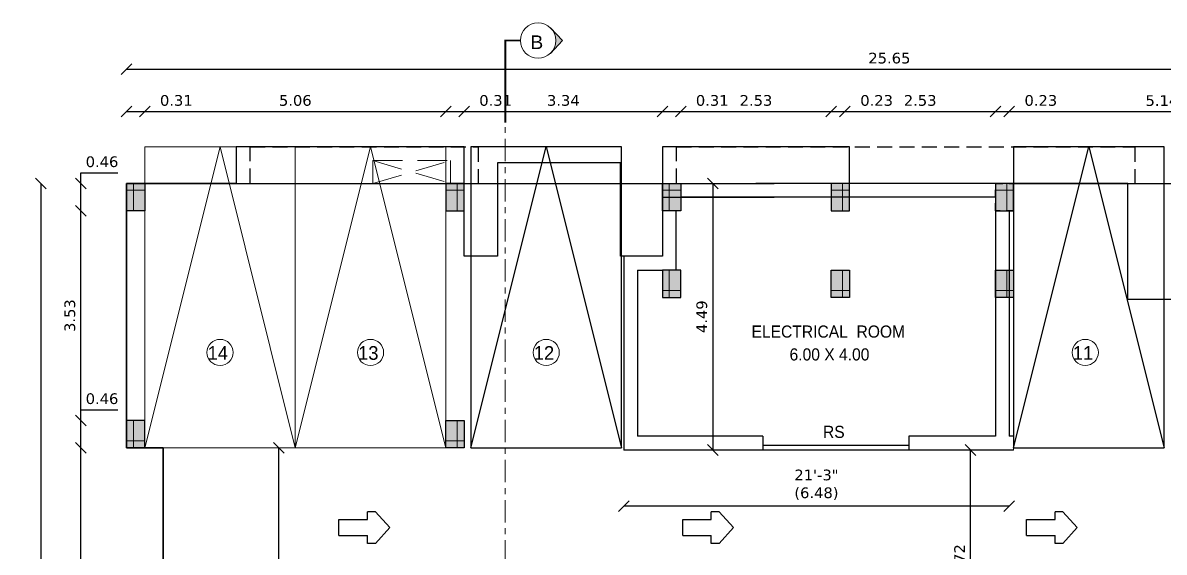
# Model space of a CAD drawing. Header units: metres. Extents: x 617 to 1370, y 693 to 852.
# Drawn here: x 978.89 to 998.08, y 834.22 to 843.13 of the extents above; entities that cross this region are included whole.
import ezdxf

# ---------------------------------------------------------------- set-up
doc = ezdxf.new("R2010")
doc.units = ezdxf.units.M
doc.header["$MEASUREMENT"] = 0
doc.header["$PDMODE"] = 2
doc.header["$PDSIZE"] = 50
for name, pattern in [('CENTER', [2, 1.25, -0.25, 0.25, -0.25]), ('HIDDEN', [0.375, 0.25, -0.125]), ('HIDDEN2', [0.1875, 0.125, -0.0625])]:
    doc.linetypes.add(name, pattern=pattern)
doc.layers.get('0').update_dxf_attribs({"lineweight": 0})
doc.layers.get('Defpoints').update_dxf_attribs({"lineweight": 0})
for name, color, linetype in [('ABOVE', 250, 'HIDDEN'), ('ARROWS', 7, 'HIDDEN'), ('col hat', 254, 'Continuous'), ('COLUMN', 2, 'Continuous'), ('Driveway', 8, 'Continuous'), ('ROOM TEXT SCH', 7, 'Continuous'), ('STEPS', 250, 'Continuous'), ('stilt column', 7, 'HIDDEN2'), ('WAL', 1, 'Continuous')]:
    doc.layers.add(name, color=color, linetype=linetype)
for name, color, linetype, lineweight in [('ED', 30, 'Continuous', 0), ('SECLINE', 2, 'CENTER', 0), ('TEXT1', 7, 'Continuous', 0), ('TITLE', 222, 'Continuous', 0), ('wall', 7, 'Continuous', 0)]:
    doc.layers.add(name, color=color, linetype=linetype, lineweight=lineweight)
doc.styles.add('GRIDTEXT', font='arial.ttf', dxfattribs={"height": 6})
doc.styles.add('J', font='swissel.ttf', dxfattribs={"height": 3.75})
doc.styles.get("Standard").update_dxf_attribs({"font": 'verdana.ttf', "height": 0.18})
doc.styles.add('USA TEXT', font='GOTHIC.TTF', dxfattribs={"width": 0.8})
doc.dimstyles.new('ED', dxfattribs={"dimscale": 0, "dimtxt": 0.18, "dimasz": 0.18, "dimexe": 0, "dimexo": 0, "dimgap": 0.09, "dimtad": 1, "dimtoh": 1, "dimzin": 3, "dimdsep": 46, "dimtxsty": 'Standard', "dimblk": 'OBLIQUE', "dimcen": 0.09, "dimse1": 1, "dimse2": 1, "dimclrd": 251, "dimclrt": 30, "dimadec": 0, "dimazin": 0, "dimtfac": 1, "dimtmove": 0, "dimatfit": 3, "dimldrblk": 'ARCHTICK', "dimfxl": 1, "dimtolj": 1, "dimtzin": 0, "dimarcsym": 0})

# ---------------------------------------------------------------- blocks, each defined once
blk = doc.blocks.new('st.col')
at = {"layer": 'col hat'}
blk.add_hatch(color=256, dxfattribs=at).paths.add_polyline_path([(-4.5, 4.5), (7.5, 4.5), (7.5, -13.5), (-4.5, -13.5)])
at = {"layer": 'COLUMN', "linetype": 'ByBlock'}
blk.add_lwpolyline([(-4.5, 4.5), (7.5, 4.5), (7.5, -13.5), (-4.5, -13.5)], close=True, dxfattribs=at)
at = {"layer": 'Defpoints', "color": 1}
for p, q in [((7.5, 0), (-4.5, 0)), ((0, 4.5), (0, -13.5))]:
    blk.add_line(p, q, dxfattribs=at)
blk = doc.blocks.new('A$C0128692B')
blk.add_lwpolyline([(0, 198), (99, 198), (99, 0), (0, 0)], close=True)
blk.add_lwpolyline([(0, 198), (49.5, 0), (99, 198)])
blk = doc.blocks.new('*U9')
at = {"layer": 'ARROWS', "color": 205, "linetype": 'Continuous'}
for p, q in [((-737.5, 375), (-925, 375)), ((-925, 187.5), (-925, 375)), ((-737.5, 375), (-400, 0)), ((-1600, 187.5), (-925, 187.5)), ((-1600, -187.5), (-1600, 187.5)), ((-400, 0), (-737.5, -375)), ((-1600, -187.5), (-925, -187.5)), ((-925, -375), (-925, -187.5)), ((-737.5, -375), (-925, -375))]:
    blk.add_line(p, q, dxfattribs=at)
blk = doc.blocks.new('_Oblique')
at = {"color": 0, "linetype": 'ByBlock', "lineweight": -2}
blk.add_line((-0.5, -0.5), (0.5, 0.5), dxfattribs=at)
blk = doc.blocks.new('*D184')
at = {"layer": 'Defpoints', "color": 0}
for p in [(980.943, 841.635), (980.637, 840.425), (980.943, 840.425)]:
    blk.add_point(p, dxfattribs=at)
at = {"layer": 'ED', "color": 251, "lineweight": -2}
for p, q in [((980.637, 841.635), (980.943, 841.635)), ((980.943, 841.635), (981.823, 841.635))]:
    blk.add_line(p, q, dxfattribs=at)
at = {"layer": 'ED', "color": 251, "lineweight": -2, "xscale": 0.18, "yscale": 0.18, "zscale": 0.18, "rotation": 180}
blk.add_blockref('_Oblique', (980.637, 841.635), dxfattribs=at)
at = {"layer": 'ED', "color": 251, "lineweight": -2, "xscale": 0.18, "yscale": 0.18, "zscale": 0.18}
blk.add_blockref('_Oblique', (980.943, 841.635), dxfattribs=at)
at = {"layer": 'ED', "color": 30, "insert": (981.473, 841.819), "char_height": 0.18, "attachment_point": 5}
blk.add_mtext('\\A1;0.31', dxfattribs=at)
blk = doc.blocks.new('_ArchTick')
at = {"color": 0, "const_width": 0.15}
blk.add_lwpolyline([(-0.5, -0.5), (0.5, 0.5)], dxfattribs=at)
blk = doc.blocks.new('*D185')
at = {"layer": 'Defpoints', "color": 0}
for p in [(986.003, 841.635), (980.943, 840.425), (986.003, 840.425)]:
    blk.add_point(p, dxfattribs=at)
at = {"layer": 'ED', "color": 251, "lineweight": -2}
blk.add_line((980.943, 841.635), (986.003, 841.635), dxfattribs=at)
at = {"layer": 'ED', "color": 251, "lineweight": -2, "xscale": 0.18, "yscale": 0.18, "zscale": 0.18, "rotation": 180}
blk.add_blockref('_Oblique', (980.943, 841.635), dxfattribs=at)
at = {"layer": 'ED', "color": 251, "lineweight": -2, "xscale": 0.18, "yscale": 0.18, "zscale": 0.18}
blk.add_blockref('_Oblique', (986.003, 841.635), dxfattribs=at)
at = {"layer": 'ED', "color": 30, "insert": (983.473, 841.819), "char_height": 0.18, "attachment_point": 5}
blk.add_mtext('\\A1;5.06', dxfattribs=at)
blk = doc.blocks.new('*D186')
at = {"layer": 'Defpoints', "color": 0}
for p in [(986.31, 841.635), (986.003, 840.425), (986.31, 840.425)]:
    blk.add_point(p, dxfattribs=at)
at = {"layer": 'ED', "color": 251, "lineweight": -2}
for p, q in [((986.003, 841.635), (986.31, 841.635)), ((986.31, 841.635), (987.189, 841.635))]:
    blk.add_line(p, q, dxfattribs=at)
at = {"layer": 'ED', "color": 251, "lineweight": -2, "xscale": 0.18, "yscale": 0.18, "zscale": 0.18, "rotation": 180}
blk.add_blockref('_Oblique', (986.003, 841.635), dxfattribs=at)
at = {"layer": 'ED', "color": 251, "lineweight": -2, "xscale": 0.18, "yscale": 0.18, "zscale": 0.18}
blk.add_blockref('_Oblique', (986.31, 841.635), dxfattribs=at)
at = {"layer": 'ED', "color": 30, "insert": (986.84, 841.819), "char_height": 0.18, "attachment_point": 5}
blk.add_mtext('\\A1;0.31', dxfattribs=at)
blk = doc.blocks.new('*D187')
at = {"layer": 'Defpoints', "color": 0}
for p in [(989.645, 841.635), (986.31, 840.425), (989.645, 840.425)]:
    blk.add_point(p, dxfattribs=at)
at = {"layer": 'ED', "color": 251, "lineweight": -2}
blk.add_line((986.31, 841.635), (989.645, 841.635), dxfattribs=at)
at = {"layer": 'ED', "color": 251, "lineweight": -2, "xscale": 0.18, "yscale": 0.18, "zscale": 0.18, "rotation": 180}
blk.add_blockref('_Oblique', (986.31, 841.635), dxfattribs=at)
at = {"layer": 'ED', "color": 251, "lineweight": -2, "xscale": 0.18, "yscale": 0.18, "zscale": 0.18}
blk.add_blockref('_Oblique', (989.645, 841.635), dxfattribs=at)
at = {"layer": 'ED', "color": 30, "insert": (987.978, 841.819), "char_height": 0.18, "attachment_point": 5}
blk.add_mtext('\\A1;3.34', dxfattribs=at)
blk = doc.blocks.new('*D188')
at = {"layer": 'Defpoints', "color": 0}
for p in [(989.952, 841.635), (989.645, 840.425), (989.952, 840.425)]:
    blk.add_point(p, dxfattribs=at)
at = {"layer": 'ED', "color": 251, "lineweight": -2}
for p, q in [((989.645, 841.635), (989.952, 841.635)), ((989.952, 841.635), (990.831, 841.635))]:
    blk.add_line(p, q, dxfattribs=at)
at = {"layer": 'ED', "color": 251, "lineweight": -2, "xscale": 0.18, "yscale": 0.18, "zscale": 0.18, "rotation": 180}
blk.add_blockref('_Oblique', (989.645, 841.635), dxfattribs=at)
at = {"layer": 'ED', "color": 251, "lineweight": -2, "xscale": 0.18, "yscale": 0.18, "zscale": 0.18}
blk.add_blockref('_Oblique', (989.952, 841.635), dxfattribs=at)
at = {"layer": 'ED', "color": 30, "insert": (990.481, 841.819), "char_height": 0.18, "attachment_point": 5}
blk.add_mtext('\\A1;0.31', dxfattribs=at)
blk = doc.blocks.new('*D189')
at = {"layer": 'Defpoints', "color": 0}
for p in [(992.482, 841.635), (989.952, 840.425), (992.482, 840.425)]:
    blk.add_point(p, dxfattribs=at)
at = {"layer": 'ED', "color": 251, "lineweight": -2}
blk.add_line((989.952, 841.635), (992.482, 841.635), dxfattribs=at)
at = {"layer": 'ED', "color": 251, "lineweight": -2, "xscale": 0.18, "yscale": 0.18, "zscale": 0.18, "rotation": 180}
blk.add_blockref('_Oblique', (989.952, 841.635), dxfattribs=at)
at = {"layer": 'ED', "color": 251, "lineweight": -2, "xscale": 0.18, "yscale": 0.18, "zscale": 0.18}
blk.add_blockref('_Oblique', (992.482, 841.635), dxfattribs=at)
at = {"layer": 'ED', "color": 30, "insert": (991.217, 841.819), "char_height": 0.18, "attachment_point": 5}
blk.add_mtext('\\A1;2.53', dxfattribs=at)
blk = doc.blocks.new('*D190')
at = {"layer": 'Defpoints', "color": 0}
for p in [(992.712, 841.635), (992.482, 840.425), (992.712, 839.965)]:
    blk.add_point(p, dxfattribs=at)
at = {"layer": 'ED', "color": 251, "lineweight": -2}
for p, q in [((992.482, 841.635), (992.712, 841.635)), ((992.712, 841.635), (993.599, 841.635))]:
    blk.add_line(p, q, dxfattribs=at)
at = {"layer": 'ED', "color": 251, "lineweight": -2, "xscale": 0.18, "yscale": 0.18, "zscale": 0.18, "rotation": 180}
blk.add_blockref('_Oblique', (992.482, 841.635), dxfattribs=at)
at = {"layer": 'ED', "color": 251, "lineweight": -2, "xscale": 0.18, "yscale": 0.18, "zscale": 0.18}
blk.add_blockref('_Oblique', (992.712, 841.635), dxfattribs=at)
at = {"layer": 'ED', "color": 30, "insert": (993.245, 841.819), "char_height": 0.18, "attachment_point": 5}
blk.add_mtext('\\A1;0.23', dxfattribs=at)
blk = doc.blocks.new('*D191')
at = {"layer": 'Defpoints', "color": 0}
for p in [(995.242, 841.635), (995.242, 840.425), (992.712, 839.965)]:
    blk.add_point(p, dxfattribs=at)
at = {"layer": 'ED', "color": 251, "lineweight": -2}
blk.add_line((992.712, 841.635), (995.242, 841.635), dxfattribs=at)
at = {"layer": 'ED', "color": 251, "lineweight": -2, "xscale": 0.18, "yscale": 0.18, "zscale": 0.18, "rotation": 180}
blk.add_blockref('_Oblique', (992.712, 841.635), dxfattribs=at)
at = {"layer": 'ED', "color": 251, "lineweight": -2, "xscale": 0.18, "yscale": 0.18, "zscale": 0.18}
blk.add_blockref('_Oblique', (995.242, 841.635), dxfattribs=at)
at = {"layer": 'ED', "color": 30, "insert": (993.977, 841.819), "char_height": 0.18, "attachment_point": 5}
blk.add_mtext('\\A1;2.53', dxfattribs=at)
blk = doc.blocks.new('*D192')
at = {"layer": 'Defpoints', "color": 0}
for p in [(995.472, 841.635), (995.242, 840.425), (995.472, 839.965)]:
    blk.add_point(p, dxfattribs=at)
at = {"layer": 'ED', "color": 251, "lineweight": -2}
for p, q in [((995.242, 841.635), (995.472, 841.635)), ((995.472, 841.635), (996.359, 841.635))]:
    blk.add_line(p, q, dxfattribs=at)
at = {"layer": 'ED', "color": 251, "lineweight": -2, "xscale": 0.18, "yscale": 0.18, "zscale": 0.18, "rotation": 180}
blk.add_blockref('_Oblique', (995.242, 841.635), dxfattribs=at)
at = {"layer": 'ED', "color": 251, "lineweight": -2, "xscale": 0.18, "yscale": 0.18, "zscale": 0.18}
blk.add_blockref('_Oblique', (995.472, 841.635), dxfattribs=at)
at = {"layer": 'ED', "color": 30, "insert": (996.005, 841.819), "char_height": 0.18, "attachment_point": 5}
blk.add_mtext('\\A1;0.23', dxfattribs=at)
blk = doc.blocks.new('*D193')
at = {"layer": 'Defpoints', "color": 0}
for p in [(1000.608, 841.635), (1000.608, 840.424), (995.472, 839.965)]:
    blk.add_point(p, dxfattribs=at)
at = {"layer": 'ED', "color": 251, "lineweight": -2}
blk.add_line((995.472, 841.635), (1000.608, 841.635), dxfattribs=at)
at = {"layer": 'ED', "color": 251, "lineweight": -2, "xscale": 0.18, "yscale": 0.18, "zscale": 0.18, "rotation": 180}
blk.add_blockref('_Oblique', (995.472, 841.635), dxfattribs=at)
at = {"layer": 'ED', "color": 251, "lineweight": -2, "xscale": 0.18, "yscale": 0.18, "zscale": 0.18}
blk.add_blockref('_Oblique', (1000.608, 841.635), dxfattribs=at)
at = {"layer": 'ED', "color": 30, "insert": (998.04, 841.817), "char_height": 0.18, "attachment_point": 5}
blk.add_mtext('\\A1;5.14', dxfattribs=at)
blk = doc.blocks.new('*D42')
at = {"layer": 'Defpoints', "color": 0}
for p in [(1006.282, 842.347), (980.637, 841.635), (1006.282, 841.635)]:
    blk.add_point(p, dxfattribs=at)
at = {"layer": 'ED', "color": 251, "lineweight": -2}
blk.add_line((980.637, 842.347), (1006.282, 842.347), dxfattribs=at)
at = {"layer": 'ED', "color": 251, "lineweight": -2, "xscale": 0.18, "yscale": 0.18, "zscale": 0.18, "rotation": 180}
blk.add_blockref('_Oblique', (980.637, 842.347), dxfattribs=at)
at = {"layer": 'ED', "color": 251, "lineweight": -2, "xscale": 0.18, "yscale": 0.18, "zscale": 0.18}
blk.add_blockref('_Oblique', (1006.282, 842.347), dxfattribs=at)
at = {"layer": 'ED', "color": 30, "insert": (993.459, 842.531), "char_height": 0.18, "attachment_point": 5}
blk.add_mtext('\\A1;25.65', dxfattribs=at)
blk = doc.blocks.new('*D206')
at = {"layer": 'Defpoints', "color": 0}
for p in [(979.868, 835.978), (980.637, 835.978), (981.25, 829.921)]:
    blk.add_point(p, dxfattribs=at)
at = {"layer": 'ED', "color": 251, "lineweight": -2}
blk.add_line((979.868, 829.921), (979.868, 835.978), dxfattribs=at)
at = {"layer": 'ED', "color": 251, "lineweight": -2, "xscale": 0.18, "yscale": 0.18, "zscale": 0.18}
for p, rotation in [((979.868, 835.978), 90), ((979.868, 829.921), 270)]:
    blk.add_blockref('_Oblique', p, dxfattribs=dict(at, rotation=rotation))
at = {"layer": 'ED', "color": 30, "insert": (979.684, 832.95), "char_height": 0.18, "attachment_point": 5, "rotation": 90}
blk.add_mtext('\\A1;6.06', dxfattribs=at)
blk = doc.blocks.new('*D207')
at = {"layer": 'Defpoints', "color": 0}
for p in [(979.868, 836.438), (980.637, 836.438), (980.637, 835.978)]:
    blk.add_point(p, dxfattribs=at)
at = {"layer": 'ED', "color": 251, "lineweight": -2}
for p, q in [((979.868, 836.438), (979.868, 836.618)), ((979.868, 836.618), (980.49, 836.618)), ((979.868, 835.978), (979.868, 836.438))]:
    blk.add_line(p, q, dxfattribs=at)
at = {"layer": 'ED', "color": 251, "lineweight": -2, "xscale": 0.18, "yscale": 0.18, "zscale": 0.18}
for p, rotation in [((979.868, 836.438), 90), ((979.868, 835.978), 270)]:
    blk.add_blockref('_Oblique', p, dxfattribs=dict(at, rotation=rotation))
at = {"layer": 'ED', "color": 30, "insert": (980.224, 836.802), "char_height": 0.18, "attachment_point": 5}
blk.add_mtext('\\A1;0.46', dxfattribs=at)
blk = doc.blocks.new('*D208')
at = {"layer": 'Defpoints', "color": 0}
for p in [(979.868, 839.965), (980.637, 839.965), (980.637, 836.438)]:
    blk.add_point(p, dxfattribs=at)
at = {"layer": 'ED', "color": 251, "lineweight": -2}
blk.add_line((979.868, 836.438), (979.868, 839.965), dxfattribs=at)
at = {"layer": 'ED', "color": 251, "lineweight": -2, "xscale": 0.18, "yscale": 0.18, "zscale": 0.18}
for p, rotation in [((979.868, 839.965), 90), ((979.868, 836.438), 270)]:
    blk.add_blockref('_Oblique', p, dxfattribs=dict(at, rotation=rotation))
at = {"layer": 'ED', "color": 30, "insert": (979.684, 838.201), "char_height": 0.18, "attachment_point": 5, "rotation": 90}
blk.add_mtext('\\A1;3.53', dxfattribs=at)
blk = doc.blocks.new('*D209')
at = {"layer": 'Defpoints', "color": 0}
for p in [(979.868, 840.425), (980.637, 840.425), (980.637, 839.965)]:
    blk.add_point(p, dxfattribs=at)
at = {"layer": 'ED', "color": 251, "lineweight": -2}
for p, q in [((979.868, 840.425), (979.868, 840.605)), ((979.868, 840.605), (980.49, 840.605)), ((979.868, 839.965), (979.868, 840.425))]:
    blk.add_line(p, q, dxfattribs=at)
at = {"layer": 'ED', "color": 251, "lineweight": -2, "xscale": 0.18, "yscale": 0.18, "zscale": 0.18}
for p, rotation in [((979.868, 840.425), 90), ((979.868, 839.965), 270)]:
    blk.add_blockref('_Oblique', p, dxfattribs=dict(at, rotation=rotation))
at = {"layer": 'ED', "color": 30, "insert": (980.224, 840.788), "char_height": 0.18, "attachment_point": 5}
blk.add_mtext('\\A1;0.46', dxfattribs=at)
blk = doc.blocks.new('*D44')
at = {"layer": 'Defpoints', "color": 0}
for p in [(979.868, 840.425), (979.194, 825.896), (979.868, 825.896)]:
    blk.add_point(p, dxfattribs=at)
at = {"layer": 'ED', "color": 251, "lineweight": -2}
blk.add_line((979.194, 840.425), (979.194, 825.896), dxfattribs=at)
at = {"layer": 'ED', "color": 251, "lineweight": -2, "xscale": 0.18, "yscale": 0.18, "zscale": 0.18}
for p, rotation in [((979.194, 840.425), 90), ((979.194, 825.896), 270)]:
    blk.add_blockref('_Oblique', p, dxfattribs=dict(at, rotation=rotation))
at = {"layer": 'ED', "color": 30, "insert": (979.011, 833.16), "char_height": 0.18, "attachment_point": 5, "rotation": 90}
blk.add_mtext('\\A1;14.53', dxfattribs=at)
blk = doc.blocks.new('*D33')
at = {"layer": 'Defpoints', "color": 0}
for p in [(994.824, 835.94), (995.242, 835.94), (995.318, 832.221)]:
    blk.add_point(p, dxfattribs=at)
at = {"layer": 'ED', "color": 251, "lineweight": -2}
blk.add_line((994.824, 832.221), (994.824, 835.94), dxfattribs=at)
at = {"layer": 'ED', "color": 251, "lineweight": -2, "xscale": 0.18, "yscale": 0.18, "zscale": 0.18}
for p, rotation in [((994.824, 835.94), 90), ((994.824, 832.221), 270)]:
    blk.add_blockref('_Oblique', p, dxfattribs=dict(at, rotation=rotation))
at = {"layer": 'ED', "color": 30, "insert": (994.641, 834.081), "char_height": 0.18, "attachment_point": 5, "rotation": 90}
blk.add_mtext('\\A1;3.72', dxfattribs=at)
blk = doc.blocks.new('*D37')
at = {"layer": 'Defpoints', "color": 0}
for p in [(983.195, 835.978), (984.087, 835.978), (984.087, 829.921)]:
    blk.add_point(p, dxfattribs=at)
at = {"layer": 'ROOM TEXT SCH', "color": 251, "lineweight": -2}
blk.add_line((983.195, 829.921), (983.195, 835.978), dxfattribs=at)
at = {"layer": 'ROOM TEXT SCH', "color": 251, "lineweight": -2, "xscale": 0.18, "yscale": 0.18, "zscale": 0.18}
for p, rotation in [((983.195, 835.978), 90), ((983.195, 829.921), 270)]:
    blk.add_blockref('_Oblique', p, dxfattribs=dict(at, rotation=rotation))
at = {"layer": 'ROOM TEXT SCH', "color": 30, "insert": (983.011, 832.95), "char_height": 0.18, "attachment_point": 5, "rotation": 90}
blk.add_mtext('\\A1;6.06', dxfattribs=at)
blk = doc.blocks.new('*D183')
at = {"layer": 'Defpoints', "color": 0}
for p in [(990.49, 840.425), (990.49, 835.94), (990.49, 835.94)]:
    blk.add_point(p, dxfattribs=at)
at = {"layer": 'TITLE', "color": 251, "lineweight": -2}
blk.add_line((990.49, 840.425), (990.49, 835.94), dxfattribs=at)
at = {"layer": 'TITLE', "color": 251, "lineweight": -2, "xscale": 0.18, "yscale": 0.18, "zscale": 0.18}
for p, rotation in [((990.49, 840.425), 90), ((990.49, 835.94), 270)]:
    blk.add_blockref('_Oblique', p, dxfattribs=dict(at, rotation=rotation))
at = {"layer": 'TITLE', "color": 30, "insert": (990.307, 838.182), "char_height": 0.18, "attachment_point": 5, "rotation": 90}
blk.add_mtext('\\A1;4.49', dxfattribs=at)
blk = doc.blocks.new('*D40')
at = {"layer": 'Defpoints', "color": 0}
for p in [(988.993, 835.302), (995.472, 835.302), (988.993, 834.993)]:
    blk.add_point(p, dxfattribs=at)
at = {"layer": 'TITLE', "color": 251, "lineweight": -2}
blk.add_line((995.472, 834.993), (988.993, 834.993), dxfattribs=at)
at = {"layer": 'TITLE', "color": 251, "lineweight": -2, "xscale": 0.18, "yscale": 0.18, "zscale": 0.18, "rotation": 180}
blk.add_blockref('_Oblique', (988.993, 834.993), dxfattribs=at)
at = {"layer": 'TITLE', "color": 251, "lineweight": -2, "xscale": 0.18, "yscale": 0.18, "zscale": 0.18}
blk.add_blockref('_Oblique', (995.472, 834.993), dxfattribs=at)
at = {"layer": 'TITLE', "color": 30, "insert": (992.233, 835.354), "char_height": 0.18, "attachment_point": 5}
blk.add_mtext('\\A1;21\'-3"\\P(6.48)  ', dxfattribs=at)

msp = doc.modelspace()

# ---------------------------------------------------------------- hatches: boundary and pattern name
at = {"layer": 'SECLINE'}
msp.add_hatch(color=41, dxfattribs=at).paths.add_polyline_path([(987.965, 842.828), (987.78, 842.633, 0.372105), (987.78, 843.023)])

# ---------------------------------------------------------------- linework, layer by layer
at = {"layer": 'ABOVE'}
for points in [[(982.715, 840.426), (982.715, 841.04), (986.546, 841.04), (986.546, 840.426)], [(989.881, 840.426), (989.881, 841.04), (997.586, 841.04), (997.586, 840.426)]]:
    msp.add_lwpolyline(points, dxfattribs=at)
at = {"layer": 'Driveway'}
for points in [[(992.558, 825.896), (981.25, 825.896), (981.25, 829.921), (981.25, 835.978), (980.637, 835.978), (980.637, 840.425), (991.523, 840.425)], [(995.548, 840.425), (1006.282, 840.425), (1006.282, 826.51), (1000.915, 826.51), (1000.915, 825.896), (995.548, 825.896)], [(989.645, 840.195), (991.523, 840.195)]]:
    msp.add_lwpolyline(points, dxfattribs=at)
at = {"layer": 'ED', "linetype": 'HIDDEN', "ltscale": 2}
for p, q in [((984.777, 840.425), (986.08, 840.808)), ((984.777, 840.808), (986.08, 840.425))]:
    msp.add_line(p, q, dxfattribs=at)
msp.add_lwpolyline([(984.777, 840.808), (986.08, 840.808), (986.08, 840.425), (984.777, 840.425)], close=True, dxfattribs=at)
at = {"layer": 'SECLINE', "color": 41, "linetype": 'Continuous'}
for q in [(987.76, 843.044), (987.76, 842.612)]:
    msp.add_line((987.965, 842.828), q, dxfattribs=at)
at = {"layer": 'SECLINE', "linetype": 'CENTER', "ltscale": 0.3}
msp.add_line((987.003, 823.923), (987.003, 841.448), dxfattribs=at)
at = {"layer": 'SECLINE', "linetype": 'CENTER', "ltscale": 0.3, "const_width": 0.0303}
msp.add_lwpolyline([(987.256, 842.828), (987.003, 842.828), (987.003, 841.448)], dxfattribs=at)
at = {"layer": 'SECLINE', "color": 41, "linetype": 'Continuous'}
msp.add_circle((987.554, 842.828), 0.298, dxfattribs=at)
msp.add_circle((987.554, 842.828), 0.298, dxfattribs=at)
at = {"layer": 'STEPS'}
for p, q in [((993.785, 836.016), (991.332, 836.016)), ((993.785, 835.94), (991.332, 835.94))]:
    msp.add_line(p, q, dxfattribs=at)
at = {"layer": 'stilt column'}
msp.add_lwpolyline([(995.242, 840.425), (995.548, 840.425), (995.548, 839.965), (995.242, 839.965)], close=True, dxfattribs=at)
at = {"layer": 'TEXT1'}
for centre in [(982.208, 837.581), (984.738, 837.581), (987.691, 837.581), (996.752, 837.581)]:
    msp.add_circle(centre, 0.22, dxfattribs=at)
at = {"layer": 'TITLE'}
msp.add_line((995.548, 838.508), (995.548, 835.94), dxfattribs=at)
at = {"layer": 'WAL', "linetype": 'Continuous', "ltscale": 0.25}
for p, q in [((991.523, 840.425), (991.217, 840.425)), ((992.137, 840.425), (991.523, 840.425)), ((992.482, 840.425), (992.137, 840.425)), ((995.242, 840.195), (989.952, 840.195)), ((989.875, 838.968), (989.875, 839.965)), ((995.242, 839.965), (995.242, 838.968)), ((995.242, 839.965), (995.242, 836.17)), ((995.472, 839.965), (995.472, 836.17)), ((988.993, 839.198), (988.993, 836.17)), ((989.223, 838.968), (989.223, 836.17)), ((989.223, 838.968), (989.645, 838.968)), ((988.993, 838.508), (988.993, 835.94)), ((991.332, 836.17), (989.223, 836.17)), ((991.332, 836.17), (991.332, 835.94)), ((995.242, 836.17), (993.785, 836.17)), ((993.785, 836.17), (993.785, 835.94)), ((995.548, 836.17), (995.472, 836.17)), ((991.332, 835.94), (988.993, 835.94)), ((995.548, 835.94), (993.785, 835.94))]:
    msp.add_line(p, q, dxfattribs=at)
msp.add_lwpolyline([(999.957, 838.47), (997.465, 838.47), (997.465, 840.425), (992.788, 840.425), (992.788, 841.038), (989.645, 841.038), (989.645, 839.198), (988.941, 839.198), (988.941, 840.77), (986.871, 840.77), (986.871, 839.198), (986.31, 839.198), (986.31, 841.038), (982.478, 841.038), (982.478, 840.425), (980.637, 840.425), (980.637, 835.978), (981.25, 835.978), (981.25, 832.221)], dxfattribs=at)
at = {"layer": 'wall'}
msp.add_line((995.242, 840.424), (992.788, 840.424), dxfattribs=at)

# ---------------------------------------------------------------- block references
at = {"layer": 'ARROWS', "xscale": 0.0007119140624935, "yscale": 0.0007119140624935, "zscale": 0.0007119140624935}
for p in [(985.345, 834.635), (991.124, 834.635), (996.902, 834.635)]:
    msp.add_blockref('*U9', p, dxfattribs=at)
at = {"layer": 'ROOM TEXT SCH', "color": 7, "xscale": -0.0255555555555556, "yscale": 0.0255555555555556, "zscale": 0.0255555555555556, "rotation": 180}
for p in [(986.426, 841.038), (995.548, 841.038)]:
    msp.add_blockref('A$C0128692B', p, dxfattribs=at)
at = {"layer": 'stilt column', "color": 2, "linetype": 'Continuous', "yscale": 0.0255555555555556, "zscale": 0.0255555555555556}
for p, xscale in [((980.752, 840.31), 0.0255555555555556), ((986.195, 840.31), -0.0255555555555556), ((989.76, 840.31), 0.0255555555555556), ((995.433, 840.31), -0.0255555555555556)]:
    msp.add_blockref('st.col', p, dxfattribs=dict(at, xscale=xscale))
at = {"layer": 'stilt column', "color": 2, "linetype": 'Continuous', "yscale": 0.0255555555555556, "zscale": 0.0255555555555556, "rotation": 180}
for p, xscale in [((989.76, 838.623), -0.0255555555555556), ((992.673, 838.623), 0.0255555555555556), ((995.433, 838.623), 0.0255555555555556), ((980.752, 836.093), -0.0255555555555556), ((986.195, 836.093), 0.0255555555555556)]:
    msp.add_blockref('st.col', p, dxfattribs=dict(at, xscale=xscale))
at = {"layer": 'TITLE', "xscale": -0.0255555555555556, "yscale": 0.0255555555555556, "zscale": 0.0255555555555556, "rotation": 180}
for p in [(980.943, 841.038), (983.473, 841.038)]:
    msp.add_blockref('A$C0128692B', p, dxfattribs=at)
at = {"layer": 'WAL', "linetype": 'Continuous', "ltscale": 0.25, "xscale": -0.0255555555555556, "yscale": 0.0255555555555556, "zscale": 0.0255555555555556}
msp.add_blockref('st.col', (992.673, 840.31), dxfattribs=at)

# ---------------------------------------------------------------- texts
at = {"layer": 'ROOM TEXT SCH', "color": 7, "style": 'USA TEXT', "width": 0.96}
for s, height, p in [('ELECTRICAL  ROOM', 0.20444, (991.142, 837.83)), ('6.00 X 4.00', 0.20444, (991.781, 837.446)), ('RS', 0.2044, (992.343, 836.143))]:
    msp.add_text(s, height=height, dxfattribs=at).set_placement(p)
at = {"layer": 'SECLINE', "color": 6, "style": 'GRIDTEXT'}
msp.add_text('B', height=0.23, rotation=360, dxfattribs=at).set_placement((987.426, 842.685))
at = {"layer": 'TEXT1', "style": 'J', "width": 0.96}
for s, p in [('14', (981.998, 837.457)), ('13', (984.528, 837.457)), ('12', (987.481, 837.457)), ('11', (996.542, 837.457))]:
    msp.add_text(s, height=0.23, dxfattribs=at).set_placement(p)

# ---------------------------------------------------------------- dimensions: what is measured, and where the dimension line sits
at = {"layer": 'ED'}
for base, p1, p2, picture, middle in [((1006.2817209, 842.3469319), (980.6367207, 841.6351979), (1006.2817209, 841.6351979), '*D42', (993.4592208, 842.5306794)), ((980.943, 841.635), (980.637, 840.425), (980.943, 840.425), '*D184', (981.473, 841.819)), ((986.003, 841.635), (980.943, 840.425), (986.003, 840.425), '*D185', (983.473, 841.819)), ((986.31, 841.635), (986.003, 840.425), (986.31, 840.425), '*D186', (986.84, 841.819)), ((989.645054203, 841.635197863), (986.310054203, 840.424601417), (989.645054203, 840.424601417), '*D187', (987.977554203, 841.818945345)), ((989.952, 841.635), (989.645, 840.425), (989.952, 840.425), '*D188', (990.481, 841.819)), ((992.482, 841.635), (989.952, 840.425), (992.482, 840.425), '*D189', (991.217, 841.819)), ((992.712, 841.635), (992.482, 840.425), (992.712, 839.965), '*D190', (993.245, 841.819)), ((995.242, 841.635), (992.712, 839.965), (995.242, 840.425), '*D191', (993.977, 841.819)), ((995.472, 841.635), (995.242, 840.425), (995.472, 839.965), '*D192', (996.005, 841.819)), ((1000.608, 841.635), (995.472, 839.965), (1000.608, 840.424), '*D193', (998.04, 841.817))]:
    dim = msp.add_linear_dim(base=base, p1=p1, p2=p2, dimstyle='ED', override={"dimscale": 1, "dimpost": '\\X'}, dxfattribs=at)
    dim.commit()
    dim.dimension.update_dxf_attribs({"geometry": picture, "text_midpoint": middle})
for base, p1, p2, picture, middle in [((979.868, 840.425), (980.637, 839.965), (980.637, 840.425), '*D209', (980.224, 840.788)), ((979.194, 825.896), (979.868, 840.425), (979.868, 825.896), '*D44', (979.011, 833.16)), ((979.868, 839.965), (980.637, 836.438), (980.637, 839.965), '*D208', (979.684, 838.201)), ((979.868, 836.438), (980.637, 835.978), (980.637, 836.438), '*D207', (980.224, 836.802)), ((979.868, 835.978), (981.25, 829.921), (980.637, 835.978), '*D206', (979.684, 832.95)), ((994.824, 835.94), (995.318, 832.221), (995.242, 835.94), '*D33', (994.641, 834.081))]:
    dim = msp.add_linear_dim(base=base, p1=p1, p2=p2, angle=90, dimstyle='ED', override={"dimscale": 1, "dimpost": '\\X'}, dxfattribs=at)
    dim.commit()
    dim.dimension.update_dxf_attribs({"geometry": picture, "text_midpoint": middle})
at = {"layer": 'ROOM TEXT SCH', "color": 7}
dim = msp.add_linear_dim(base=(983.195, 835.978), p1=(984.087, 829.921), p2=(984.087, 835.978), angle=90, dimstyle='ED', override={"dimscale": 1, "dimpost": '\\X'}, dxfattribs=at)
dim.commit()
dim.dimension.update_dxf_attribs({"geometry": '*D37', "text_midpoint": (983.011, 832.95)})
at = {"layer": 'TITLE'}
dim = msp.add_aligned_dim(p1=(990.490140339, 840.424601417), p2=(990.490140339, 835.939601417), distance=0, dimstyle='ED', override={"dimscale": 1, "dimpost": '\\X'}, dxfattribs=at)
dim.commit()
dim.dimension.update_dxf_attribs({"geometry": '*D183', "text_midpoint": (990.306574187, 838.182101417)})
dim = msp.add_linear_dim(base=(988.993, 834.993), p1=(995.472, 835.302), p2=(988.993, 835.302), angle=180, text='21\'-3"\\P(6.48)  ', dimstyle='ED', override={"dimscale": 1, "dimpost": '\\X'}, dxfattribs=at)
dim.commit()
dim.dimension.update_dxf_attribs({"geometry": '*D40', "text_midpoint": (992.233, 834.993), "dimtype": 161})

doc.saveas('drawing.dxf')
